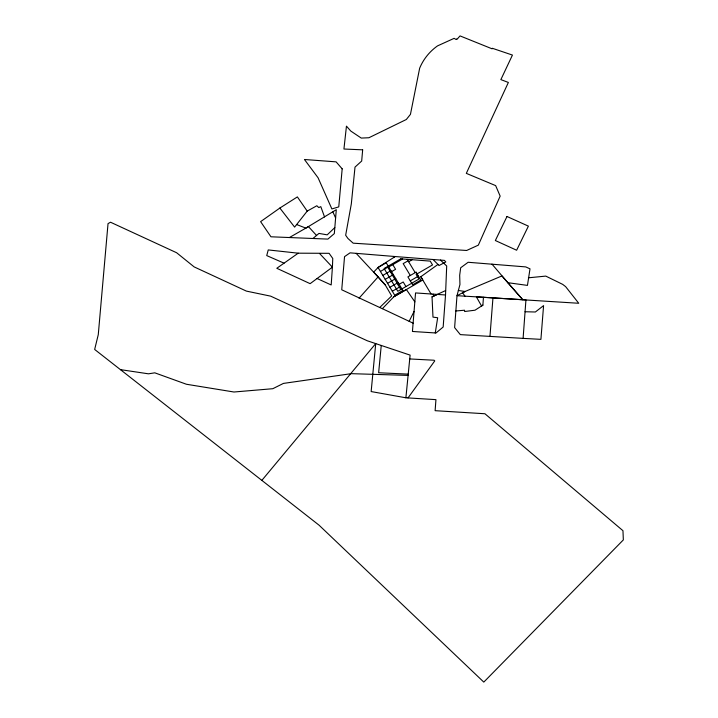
<?xml version="1.0" encoding="UTF-8"?>
<svg xmlns="http://www.w3.org/2000/svg" width="718" height="718" viewBox="0 0 718 718"><rect width="100%" height="100%" fill="white"/><g stroke="black" fill="none" stroke-linecap="round" stroke-linejoin="round"><path stroke-width="1.08" d="M445.528 294.972L415.551 292.935L412.437 331.465L435.988 332.999L443.168 327.022L445.528 294.972L446.695 265.983L440.448 260.078L395.25 256.541L378.224 267.329L373.71 272.059L385.288 285.001L391.687 295.942L379.714 307.492L341.732 289.785L344.541 256.64L350.043 252.844L394.792 256.505L393.859 257.43M458.308 290.467L465.111 291.481L456.998 295.699L476.375 296.857L481.554 305.994L482.891 305.141L483.447 297.297L525.935 299.918L523.099 338.375L460.328 334.624L454.62 327.596L456.998 295.699L459.951 284.499L459.682 275.254L460.687 267.769L468.136 262.276L525.755 266.908L530.001 268.846L527.452 285.396L507.85 282.695L491.992 264.134M489.954 336.482L492.952 297.898M296.642 224.537L305.868 228.127L336.293 209.692L334.328 233.592L327.893 239.103L270.946 236.787L260.616 221.638L279.858 208.049L297.378 196.903L307.205 211.11L294.613 227.112L279.858 208.049M261.855 480.378L375.729 343.59L371.152 391.561L405.885 397.79L435.943 399.639L435.117 410.678L484.928 413.748L622.964 530.71L623.341 539.9L483.797 682.1L319.043 525.172L94.659 349.451L98.276 334.642L108.032 223.612L110.527 222.23L176.619 252.736L194.165 266.908L246.391 291.104L270.677 296.157L367.275 340.772L381.249 345.457L378.637 372.75L408.219 374.123L408.102 375.397L351.308 373.665L283.43 383.412L272.804 388.707L233.969 392.01L186.438 384.256L154.801 372.83L148.446 373.818L120.436 369.635M405.885 397.79L410.113 355.123L381.249 345.457M435.261 332.955L437.666 317.76L432.981 317.114L432.03 296.821L445.609 290.566M409.143 321.323L414.08 311.468M408.03 397.916L434.731 360.939L434.103 360.23L409.727 358.946M359.063 298.185L378.081 276.933L356.182 253.355M379.714 307.492L382.362 308.686L393.823 296.794L422.794 280.02L420.829 276.726L437.971 264.448L438.994 265.543L445.806 261.962L444.406 260.383L440.448 260.078M334.812 227.597L327.211 234.849L318.963 233.413L312.94 238.502M284.059 263.165L276.798 268.281L310.131 283.664L332.416 267.168L332.766 258.471L329.104 253.319L298.212 253.185L268.245 249.927L266.728 255.59L284.059 263.165L298.212 253.185M482.891 305.141L475.011 310.203L464.636 311.504L464.537 310.23L455.858 310.975M380.432 271.458L388.591 266.737M402.583 258.965L387.917 267.455L400.841 289.534M382.811 275.416L390.969 270.695M408.066 260.796L403.175 263.632L410.301 275.497M390.673 272.158L395.591 269.313L392.782 264.637M408.641 261.756L412.177 259.71M385.189 279.374L393.347 274.653M387.567 283.332L395.726 278.602M389.946 287.281L398.104 282.56M398.131 284.902L403.202 281.977L405.957 286.563M392.324 291.239L400.482 286.518M410.274 280.846L418.432 276.125M393.823 296.794L406.379 289.534L414.842 301.847M289.354 237.559L308.48 226.628L316.539 235.459M307.205 211.11L316.844 205.752L318.774 207.574L320.802 206.64L324.554 216.953M432.03 296.821L437.406 294.416M528.394 277.812L545.779 276.098L562.679 284.373L565.64 286.644L578.744 303.274L476.375 296.857L483.447 297.297M525.064 311.747L535.359 311.998L543.58 305.608L540.914 339.354L523.099 338.375M317.096 278.512L331.186 284.956L332.416 267.168L319.573 253.499M413.155 323.19L382.362 308.686M433.017 259.485L437.971 264.448M378.081 276.933L385.288 285.001M507.85 282.695L522.74 299.72L501.927 275.936L462.491 292.585L465.004 296.184M407.178 259.324L415.201 272.661M420.829 276.726L431.051 293.985M332.901 211.918L335.602 217.949M433.08 294.129L433.905 295.987M362.662 149.829L361.684 161.038L355.006 167.114L351.317 203.912L345.663 235.253L347.925 238.457L353.175 243.178L466.646 250.474L478.332 245.143L500.159 196.122L495.644 185.612L466.323 173.37L508.371 82.453L500.868 79.608L512.446 55.071L492.36 48.285L492.117 48.824L460.023 35.9L457.034 39.31L456.504 38.916L456.047 39.499L454.153 38.341L437.54 45.88A51.705 50.341 -11.6 0 0 419.653 68.21L410.445 114.359L406.334 119.493L368.89 137.748L361.262 138.08L350.815 131.08L346.453 126.144L343.931 149.021L362.662 149.829M342.181 168.847L338.761 206.892L331.878 208.938L318.065 177.759L304.441 159.495L336.105 161.855L342.181 168.847M506.998 216.495L495.348 240.53L516.628 250.232L528.394 226.134L506.998 216.495M386.212 262.779L378.054 267.509L394.703 295.197L402.861 290.467L386.212 262.779M400.815 258.83L384.112 268.496L397.808 291.284L418.926 279.06L416.144 274.42L432.523 264.933L430.235 261.119L400.815 258.83M416.054 272.167L407.896 276.888L412.653 284.804L420.811 280.074L416.054 272.167"/></g></svg>
